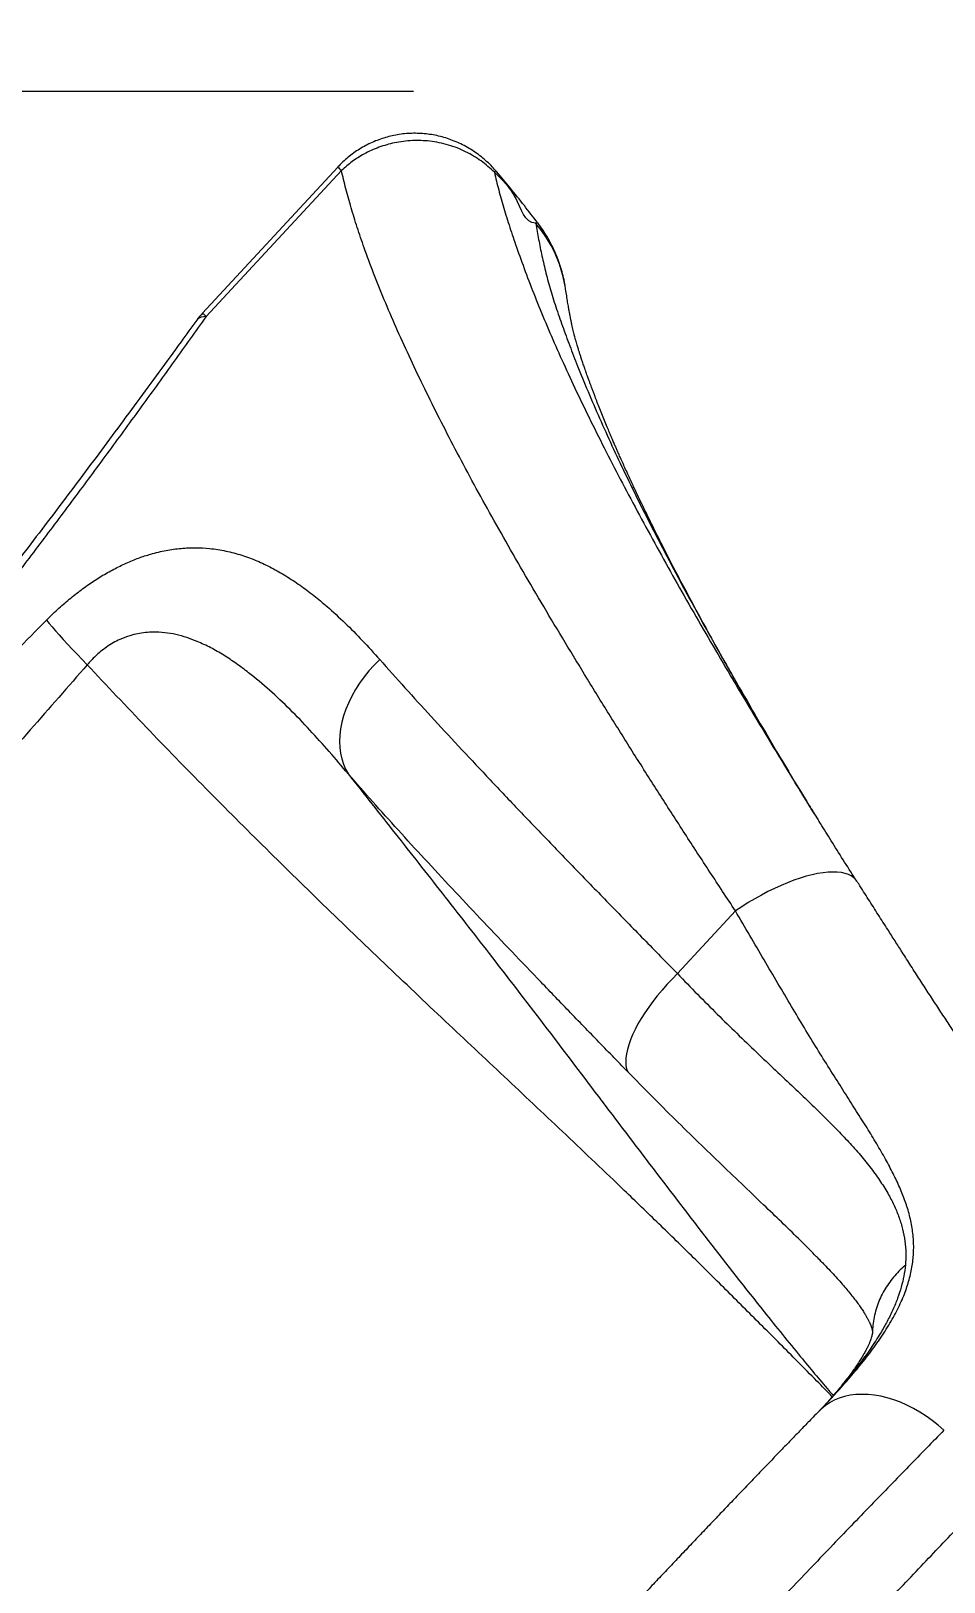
# Model space of a CAD drawing. Header units: millimetres. Extents: x -6901 to 7060, y -7557 to 6158.
# Drawn here: x -1352 to -757, y 3180 to 4191 of the extents above; entities that cross this region are included whole.
import ezdxf

# ---------------------------------------------------------------- set-up
doc = ezdxf.new("R2010")
doc.units = ezdxf.units.MM
for name, color, linetype in [('DIKOM_ОБЪЕКТ', 7, 'Continuous'), ('DIKOM_РАЗМЕР_ЗОНА', 7, 'Continuous'), ('DIKOM_РАЗМЕР_ОБЪЕКТА', 7, 'Continuous')]:
    doc.layers.add(name, color=color, linetype=linetype)
doc.styles.add('style1', font='arial.ttf', dxfattribs={"width": 0.8})
doc.dimstyles.new('1-50', dxfattribs={"dimtxt": 300, "dimasz": 200, "dimexe": 100, "dimexo": 0, "dimgap": 100, "dimtad": 1, "dimtxsty": 'style1', "dimcen": 200, "dimclrd": 7, "dimclre": 7, "dimclrt": 7, "dimadec": 1, "dimazin": 2, "dimtfac": 1, "dimtmove": 0, "dimatfit": 2, "dimfxl": 0, "dimlwd": 25, "dimlwe": 18, "dimarcsym": 0})

# ---------------------------------------------------------------- blocks, each defined once
blk = doc.blocks.new('*D2')
at = {"layer": 'Defpoints', "color": 0, "transparency": 16777216}
for p in [(-1102.7, 4151.2), (-5819.2, -4492.4), (4721.2, -4492.4)]:
    blk.add_point(p, dxfattribs=at)
at = {"layer": 'DIKOM_РАЗМЕР_ОБЪЕКТА', "color": 7, "lineweight": 18, "transparency": 16777216}
for p, q in [((-1102.7, 4151.2), (-5919.2, 4151.2)), ((4721.2, -4492.4), (-5919.2, -4492.4))]:
    blk.add_line(p, q, dxfattribs=at)
at = {"layer": 'DIKOM_РАЗМЕР_ОБЪЕКТА', "color": 7, "lineweight": 25, "transparency": 16777216}
blk.add_line((-5819.2, 3951.2), (-5819.2, -4292.4), dxfattribs=at)
at = {"layer": 'DIKOM_РАЗМЕР_ОБЪЕКТА', "color": 7, "transparency": 16777216}
for points in [[(-5852.6, 3951.2), (-5785.9, 3951.2), (-5819.2, 4151.2)], [(-5852.6, -4292.4), (-5785.9, -4292.4), (-5819.2, -4492.4)]]:
    blk.add_solid(points, dxfattribs=at)
at = {"layer": 'DIKOM_РАЗМЕР_ОБЪЕКТА', "color": 7, "transparency": 16777216, "insert": (-6072.4, -170.6), "char_height": 300, "attachment_point": 5, "rotation": 90, "style": 'style1'}
blk.add_mtext('8650', dxfattribs=at)
blk = doc.blocks.new('*D3')
at = {"layer": 'Defpoints', "color": 0, "transparency": 16777216}
for p in [(-1553.3, 6158.3), (-6450.9, -6312.9), (5659.9, -6312.9)]:
    blk.add_point(p, dxfattribs=at)
at = {"layer": 'DIKOM_РАЗМЕР_ЗОНА', "color": 7, "lineweight": 18, "transparency": 16777216}
for p, q in [((-1553.3, 6158.3), (-6550.9, 6158.3)), ((5659.9, -6312.9), (-6550.9, -6312.9))]:
    blk.add_line(p, q, dxfattribs=at)
at = {"layer": 'DIKOM_РАЗМЕР_ЗОНА', "color": 7, "lineweight": 25, "transparency": 16777216}
blk.add_line((-6450.9, 5958.3), (-6450.9, -6112.9), dxfattribs=at)
at = {"layer": 'DIKOM_РАЗМЕР_ЗОНА', "color": 7, "transparency": 16777216}
for points in [[(-6484.2, 5958.3), (-6417.5, 5958.3), (-6450.9, 6158.3)], [(-6484.2, -6112.9), (-6417.5, -6112.9), (-6450.9, -6312.9)]]:
    blk.add_solid(points, dxfattribs=at)
at = {"layer": 'DIKOM_РАЗМЕР_ЗОНА', "color": 7, "transparency": 16777216, "insert": (-6704, -77.3), "char_height": 300, "attachment_point": 5, "rotation": 90, "style": 'style1'}
blk.add_mtext('12500', dxfattribs=at)

msp = doc.modelspace()

# ---------------------------------------------------------------- linework, layer by layer
at = {"layer": 'DIKOM_ОБЪЕКТ', "color": 7, "linetype": 'Continuous', "lineweight": 15}
for p, q in [((-1151.942, 4101.901), (-1240.021, 4006.803)), ((-1149.55, 4099.623), (-1237.629, 4004.525)), ((-1003.67, 4023.097), (-1003.794, 4024.15)), ((-930.688, 3576.348), (-892.87, 3617.179)), ((-837.07, 3388.811), (-838.01, 3389.784)), ((-830.101, 3300.072), (-829.984, 3300.198))]:
    msp.add_line(p, q, dxfattribs=at)
at = {"layer": 'DIKOM_ОБЪЕКТ', "color": 7, "linetype": 'Continuous', "lineweight": 15, "flags": 128}
for points in [[(-1003.794, 4024.15), (-1003.8, 4024.204), (-1005.307, 4031.331), (-1007.535, 4038.534), (-1010.414, 4045.533), (-1013.023, 4050.704), (-1015.976, 4055.697), (-1019.328, 4060.57), (-1023.014, 4065.207), (-1023.014, 4065.207), (-1023.014, 4065.207)], [(-1237.629, 4004.525), (-1239.456, 4004.399), (-1241.028, 4004.051), (-1242.335, 4003.483), (-1243.368, 4002.7), (-1243.835, 4002.152)], [(-1341.749, 3806.643), (-1340, 3804.544), (-1338.012, 3802.227), (-1335.797, 3799.706), (-1333.367, 3796.994), (-1330.735, 3794.105), (-1327.915, 3791.058), (-1324.924, 3787.867), (-1321.778, 3784.551), (-1318.494, 3781.128), (-1315.091, 3777.617)], [(-1124.656, 3781.037), (-1128.254, 3777.384), (-1131.642, 3773.576), (-1134.803, 3769.632), (-1137.718, 3765.575), (-1140.373, 3761.427), (-1142.752, 3757.209), (-1144.843, 3752.944), (-1146.635, 3748.656), (-1148.119, 3744.368), (-1149.285, 3740.102), (-1150.128, 3735.883), (-1150.643, 3731.732), (-1150.828, 3727.672), (-1150.681, 3723.725), (-1150.203, 3719.912), (-1149.397, 3716.255), (-1148.267, 3712.772), (-1146.819, 3709.482), (-1145.061, 3706.404)], [(-813.944, 3636.581), (-814.579, 3637.462), (-815.893, 3638.812), (-817.493, 3639.962), (-819.372, 3640.907), (-821.52, 3641.642), (-823.925, 3642.163), (-826.577, 3642.468), (-829.462, 3642.555), (-832.565, 3642.424), (-835.87, 3642.075), (-839.362, 3641.51), (-843.022, 3640.732), (-846.833, 3639.744), (-850.775, 3638.553), (-854.829, 3637.163), (-858.973, 3635.582), (-863.188, 3633.817), (-867.453, 3631.878), (-871.745, 3629.775), (-876.043, 3627.517), (-880.326, 3625.116), (-884.573, 3622.584), (-888.761, 3619.934), (-892.87, 3617.179)], [(-930.688, 3576.348), (-934.156, 3572.823), (-937.508, 3569.225), (-940.726, 3565.572), (-943.795, 3561.882), (-946.698, 3558.173), (-949.422, 3554.464), (-951.953, 3550.774), (-954.278, 3547.12), (-956.386, 3543.522), (-958.265, 3539.998), (-959.907, 3536.564), (-961.303, 3533.239), (-962.447, 3530.038), (-963.332, 3526.979), (-963.955, 3524.075), (-964.311, 3521.342), (-964.4, 3518.794), (-964.22, 3516.442), (-963.774, 3514.3), (-963.062, 3512.377)], [(-757.081, 3278.784), (-760.821, 3282.056), (-764.699, 3285.13), (-768.695, 3287.989), (-772.789, 3290.619), (-776.96, 3293.006), (-781.187, 3295.139), (-785.449, 3297.006), (-789.725, 3298.599), (-793.992, 3299.909), (-798.229, 3300.929), (-802.415, 3301.655), (-806.528, 3302.083), (-810.548, 3302.209), (-814.454, 3302.035), (-818.227, 3301.561), (-821.848, 3300.789), (-825.297, 3299.723), (-828.559, 3298.368), (-831.615, 3296.732), (-834.452, 3294.822), (-837.053, 3292.649), (-838.241, 3291.488)]]:
    msp.add_lwpolyline(points, dxfattribs=at)
at = {"layer": 'DIKOM_ОБЪЕКТ', "color": 7, "linetype": 'Continuous', "lineweight": 15}
for centre, radius, start, end in [((-1102.732, 4151.169), 69.634, 225.034262, 227.752256), ((-1048.187, 4096.692), 2.504, 101.457849, 134.788831), ((-1203.338, 3972.827), 50, 137.194352, 144.083722), ((-1191.068, 4055.807), 69.266, 225.029923, 227.762229)]:
    msp.add_arc(centre, radius, start, end, dxfattribs=at)
for points, knots in [([(-1048.706, 4099.131), (-1049.559, 4100.108), (-1051.468, 4102.297), (-1054.721, 4105.441), (-1058.399, 4108.596), (-1062.302, 4111.499), (-1066.387, 4114.128), (-1070.599, 4116.444), (-1074.922, 4118.451), (-1079.355, 4120.156), (-1083.92, 4121.562), (-1088.579, 4122.653), (-1093.252, 4123.406), (-1097.912, 4123.831), (-1102.555, 4123.939), (-1107.224, 4123.73), (-1111.896, 4123.198), (-1116.49, 4122.348), (-1120.966, 4121.194), (-1125.319, 4119.756), (-1129.586, 4118.019), (-1133.762, 4115.981), (-1137.776, 4113.67), (-1141.595, 4111.108), (-1145.225, 4108.32), (-1148.657, 4105.254), (-1150.901, 4103.098), (-1151.93, 4101.912), (-1151.942, 4101.897)], [0, 0, 0, 0, 0.03332391, 0.07459415, 0.11609003, 0.15775753, 0.19947745, 0.24081688, 0.28116285, 0.32183815, 0.36275129, 0.40379157, 0.44469563, 0.48426756, 0.52391543, 0.56393861, 0.60423274, 0.6446492, 0.68388096, 0.72290012, 0.7623399, 0.80215701, 0.84220029, 0.88124209, 0.92024056, 0.95966818, 0.99950245, 1, 1, 1, 1]), ([(-1049.95, 4098.469), (-1051.309, 4099.781), (-1054.027, 4102.404), (-1058.564, 4105.945), (-1063.426, 4109.16), (-1068.633, 4111.995), (-1074.099, 4114.396), (-1079.846, 4116.362), (-1085.823, 4117.845), (-1091.8, 4118.792), (-1097.66, 4119.226), (-1103.409, 4119.201), (-1109.198, 4118.71), (-1114.792, 4117.778), (-1120.108, 4116.464), (-1125.167, 4114.814), (-1130.124, 4112.78), (-1136.03, 4109.812), (-1142.728, 4105.629), (-1147.263, 4101.637), (-1149.55, 4099.623)], [0, 0, 0, 0, 0.05254682, 0.10509357, 0.1591507, 0.21320638, 0.26778033, 0.32235376, 0.37866372, 0.43497363, 0.48621168, 0.53744936, 0.5901388, 0.64282826, 0.69031682, 0.73780589, 0.78644603, 0.83508581, 0.9168239, 1, 1, 1, 1]), ([(-892.87, 3617.179), (-898.456, 3625.647), (-909.633, 3642.592), (-925.925, 3667.666), (-941.857, 3692.456), (-957.372, 3716.894), (-972.611, 3741.188), (-987.542, 3765.304), (-1002.123, 3789.224), (-1016.186, 3812.695), (-1029.696, 3835.683), (-1042.503, 3857.959), (-1054.604, 3879.524), (-1066.012, 3900.385), (-1076.818, 3920.729), (-1087.001, 3940.529), (-1096.629, 3959.952), (-1105.667, 3978.964), (-1114.083, 3997.538), (-1121.771, 4015.484), (-1128.707, 4032.777), (-1134.519, 4048.462), (-1139.344, 4062.657), (-1143.314, 4075.474), (-1146.78, 4087.857), (-1148.627, 4095.701), (-1149.55, 4099.623)], [0, 0, 0, 0, 0.04213606, 0.08430701, 0.12649024, 0.16866147, 0.21079756, 0.25416527, 0.29757158, 0.34099066, 0.38439687, 0.42776472, 0.46992509, 0.51212046, 0.55432774, 0.59652311, 0.63868361, 0.68206941, 0.72549323, 0.76892992, 0.81235376, 0.85573961, 0.8917467, 0.92775366, 0.9638768, 1, 1, 1, 1]), ([(-1023.029, 4065.294), (-1023.029, 4065.294), (-1030.148, 4065.294), (-1034.907, 4084.616), (-1044.934, 4093.85), (-1049.95, 4098.469)], [0, 0, 0, 0, 0.00000087, 0.49974581, 1, 1, 1, 1]), ([(-1049.95, 4098.469), (-1049.053, 4094.689), (-1047.259, 4087.13), (-1043.857, 4075.133), (-1039.974, 4062.69), (-1035.325, 4048.944), (-1029.892, 4033.914), (-1023.552, 4017.497), (-1016.616, 4000.565), (-1009.072, 3983.106), (-1000.822, 3964.928), (-991.862, 3946.025), (-982.22, 3926.427), (-971.988, 3906.312), (-961.191, 3885.71), (-949.966, 3864.856), (-938.343, 3843.777), (-926.358, 3822.501), (-913.912, 3800.822), (-901.034, 3778.765), (-887.62, 3756.136), (-873.666, 3732.911), (-860.158, 3710.671), (-851.177, 3696.114), (-847.167, 3689.615)], [0, 0, 0, 0, 0.03885413, 0.07770902, 0.11670962, 0.15571159, 0.20263222, 0.2495891, 0.29655115, 0.34349471, 0.39040405, 0.43860026, 0.4868381, 0.53508971, 0.58332668, 0.63152229, 0.67820921, 0.72493507, 0.77167334, 0.81839822, 0.86508475, 0.91312888, 0.96121493, 1, 1, 1, 1]), ([(-1021.883, 4065.745), (-1024.717, 4069.422), (-1030.564, 4077.01), (-1039.397, 4087.978), (-1045.505, 4095.43), (-1048.587, 4098.975), (-1048.714, 4099.121)], [0, 0, 0, 0, 0.32520316, 0.67097154, 0.98644602, 1, 1, 1, 1]), ([(-1023.005, 4065.261), (-1023.01, 4065.278), (-1023.016, 4065.294), (-1023.029, 4065.294), (-1023.029, 4065.294)], [0, 0, 0, 0, 0.99914164, 1, 1, 1, 1]), ([(-1023.014, 4065.207), (-1023.016, 4065.226), (-1023.018, 4065.251), (-1023.007, 4065.259), (-1023.005, 4065.261)], [0, 0, 0, 0, 0.77870117, 1, 1, 1, 1]), ([(-1023.014, 4065.207), (-1022.397, 4061.718), (-1021.164, 4054.745), (-1018.998, 4044.015), (-1016.428, 4032.949), (-1013.318, 4021.433), (-1009.493, 4009.333), (-1005.07, 3996.745), (-1000.29, 3983.855), (-994.684, 3969.514), (-988.145, 3953.637), (-980.545, 3936.123), (-972.375, 3918.15), (-963.639, 3899.728), (-954.006, 3880.149), (-943.435, 3859.375), (-931.884, 3837.373), (-919.762, 3814.925), (-907.099, 3792.062), (-893.926, 3768.812), (-880.258, 3745.165), (-867.599, 3723.563), (-859.307, 3709.698), (-855.887, 3703.98)], [0, 0, 0, 0, 0.04049521, 0.08092701, 0.1212778, 0.16155614, 0.20180226, 0.24204572, 0.28226343, 0.32244275, 0.37288369, 0.42323202, 0.47347288, 0.52359705, 0.57361888, 0.629351, 0.68498376, 0.74049991, 0.7958814, 0.85112037, 0.90625994, 0.96134303, 1, 1, 1, 1]), ([(-1023.005, 4065.261), (-1022.545, 4065.521), (-1021.917, 4065.876), (-1021.855, 4065.8), (-1021.838, 4065.779)], [0, 0, 0, 0, 0.73201106, 1, 1, 1, 1]), ([(-1003.93, 4024.815), (-1003.976, 4025.132), (-1004.281, 4027.213), (-1005.144, 4031.017), (-1006.543, 4036.23), (-1008.269, 4041.323), (-1010.258, 4046.22), (-1012.482, 4050.908), (-1014.948, 4055.463), (-1017.704, 4059.944), (-1019.966, 4063.309), (-1021.353, 4065.144), (-1021.664, 4065.556)], [0, 0, 0, 0, 0.0214058, 0.14065991, 0.26045933, 0.38225907, 0.49998479, 0.61375676, 0.72907206, 0.84616079, 0.9654625, 1, 1, 1, 1]), ([(-855.829, 3703.844), (-856.15, 3704.374), (-856.774, 3705.406), (-858.165, 3707.677), (-860.143, 3710.996), (-862.544, 3715.045), (-865.221, 3719.569), (-868.25, 3724.707), (-871.632, 3730.465), (-875.344, 3736.814), (-880.166, 3745.099), (-885.777, 3754.806), (-891.88, 3765.462), (-896.46, 3773.533), (-899.695, 3779.271), (-901.693, 3782.832), (-903.454, 3785.979), (-904.936, 3788.637), (-906.156, 3790.828), (-907.257, 3792.813), (-908.609, 3795.254), (-910.442, 3798.576), (-912.828, 3802.92), (-915.548, 3807.901), (-920.29, 3816.642), (-926.32, 3827.914), (-933.672, 3841.94), (-940.374, 3854.998), (-946.76, 3867.731), (-952.611, 3879.673), (-956.811, 3888.466), (-959.661, 3894.54), (-961.329, 3898.127), (-963.086, 3901.941), (-964.843, 3905.799), (-966.5, 3909.477), (-967.958, 3912.746), (-969.161, 3915.47), (-970.185, 3917.806), (-971.155, 3920.035), (-972.221, 3922.5), (-973.403, 3925.26), (-974.686, 3928.284), (-976.148, 3931.771), (-977.777, 3935.709), (-979.539, 3940.037), (-981.26, 3944.342), (-982.869, 3948.439), (-984.177, 3951.829), (-985.23, 3954.599), (-986.056, 3956.793), (-986.81, 3958.82), (-987.524, 3960.756), (-988.258, 3962.768), (-989.153, 3965.247), (-990.187, 3968.157), (-991.273, 3971.272), (-992.262, 3974.16), (-993.133, 3976.751), (-993.903, 3979.087), (-994.584, 3981.201), (-995.152, 3983.01), (-995.632, 3984.574), (-996.065, 3986.023), (-996.536, 3987.647), (-997.031, 3989.419), (-997.487, 3991.122), (-997.855, 3992.546), (-998.2, 3993.922), (-998.576, 3995.464), (-999.005, 3997.3), (-999.352, 3998.853), (-999.607, 4000.036), (-999.77, 4000.8), (-999.92, 4001.518), (-1000.079, 4002.289), (-1000.316, 4003.463), (-1000.659, 4005.208), (-1001.115, 4007.629), (-1001.646, 4010.594), (-1002.238, 4014.091), (-1002.88, 4018.106), (-1003.401, 4021.515), (-1003.706, 4023.587), (-1003.789, 4024.151)], [0, 0, 0, 0, 0.00595649, 0.01161274, 0.02010525, 0.02958095, 0.04033145, 0.05235686, 0.06632153, 0.08168341, 0.09816054, 0.12641299, 0.15264546, 0.17686189, 0.18662374, 0.19577336, 0.20372864, 0.21046472, 0.21598071, 0.22045472, 0.22567449, 0.23482508, 0.24625896, 0.25965345, 0.27404964, 0.31547427, 0.34998759, 0.38855751, 0.42410053, 0.45813897, 0.49208507, 0.50209474, 0.51285166, 0.52464009, 0.53699089, 0.54844643, 0.55888653, 0.56770061, 0.57421236, 0.58111588, 0.58902492, 0.59793818, 0.60783872, 0.61851018, 0.63223856, 0.64696968, 0.66204393, 0.6760824, 0.68922129, 0.69743764, 0.70529532, 0.71253841, 0.71913917, 0.72615934, 0.73439711, 0.74627953, 0.75830857, 0.76931927, 0.77931465, 0.78851396, 0.79731803, 0.80574752, 0.81224444, 0.81875023, 0.82653202, 0.83606377, 0.84536102, 0.85268258, 0.85818613, 0.86661248, 0.87632071, 0.886405, 0.89065562, 0.89456813, 0.89814344, 0.90162332, 0.9061389, 0.91458157, 0.92540414, 0.93860357, 0.95417634, 0.97211726, 0.99241931, 1, 1, 1, 1]), ([(-1237.629, 4004.525), (-1244.564, 3994.832), (-1258.435, 3975.445), (-1279.537, 3946.242), (-1300.911, 3916.947), (-1322.599, 3887.578), (-1344.612, 3858.168), (-1366.968, 3828.748), (-1389.686, 3799.349), (-1412.775, 3770), (-1436.213, 3740.769), (-1460.005, 3711.686), (-1484.161, 3682.781), (-1508.675, 3654.075), (-1533.539, 3625.598), (-1559.067, 3597.013), (-1585.273, 3568.356), (-1612.152, 3539.653), (-1639.351, 3511.283), (-1668.144, 3481.943), (-1698.568, 3451.708), (-1730.629, 3420.644), (-1762.961, 3390.055), (-1795.502, 3359.953), (-1828.41, 3330.152), (-1861.644, 3300.651), (-1895.156, 3271.42), (-1928.677, 3242.626), (-1962.157, 3214.215), (-1984.378, 3195.588), (-1995.485, 3186.277)], [0, 0, 0, 0, 0.03297288, 0.0659487, 0.09892099, 0.13202003, 0.16512284, 0.19822155, 0.23144139, 0.26467005, 0.29789813, 0.33111706, 0.36434183, 0.39757685, 0.43081138, 0.46403567, 0.49854553, 0.53306693, 0.5675886, 0.60209856, 0.64150128, 0.68092748, 0.72036315, 0.75979233, 0.79919765, 0.83934342, 0.87950832, 0.91968179, 0.95985073, 1, 1, 1, 1]), ([(-1243.828, 4002.147), (-1247.237, 3997.445), (-1255.393, 3986.195), (-1268.363, 3968.404), (-1282.704, 3948.819), (-1296.946, 3929.499), (-1311.12, 3910.413), (-1325.227, 3891.562), (-1339.395, 3872.781), (-1353.617, 3854.092), (-1367.881, 3835.516), (-1382.179, 3817.073), (-1396.5, 3798.782), (-1410.836, 3780.66), (-1425.18, 3762.724), (-1439.523, 3744.988), (-1453.857, 3727.468), (-1468.176, 3710.175), (-1482.481, 3693.114), (-1496.845, 3676.196), (-1511.319, 3659.359), (-1525.937, 3642.565), (-1540.657, 3625.868), (-1555.464, 3609.284), (-1570.36, 3592.814), (-1585.347, 3576.454), (-1600.414, 3560.221), (-1615.571, 3544.102), (-1630.84, 3528.073), (-1646.25, 3512.098), (-1661.797, 3496.181), (-1677.458, 3480.345), (-1693.208, 3464.615), (-1709.022, 3449.015), (-1724.939, 3433.504), (-1740.987, 3418.05), (-1757.202, 3402.615), (-1773.564, 3387.213), (-1790.074, 3371.838), (-1806.733, 3356.485), (-1823.54, 3341.15), (-1840.495, 3325.826), (-1857.6, 3310.509), (-1874.851, 3295.192), (-1892.25, 3279.871), (-1909.795, 3264.54), (-1927.484, 3249.195), (-1945.32, 3233.825), (-1963.295, 3218.431), (-1979.386, 3204.715), (-1989.465, 3196.169), (-1993.522, 3192.729)], [0, 0, 0, 0, 0.01622208, 0.03881423, 0.061199, 0.08349028, 0.1050897, 0.12662608, 0.14808238, 0.16944078, 0.19068497, 0.21179966, 0.23277073, 0.25358534, 0.27423156, 0.29469891, 0.31497809, 0.33506039, 0.35493911, 0.37463486, 0.39445809, 0.41430607, 0.43411287, 0.45388459, 0.47362773, 0.49334869, 0.51305557, 0.53269258, 0.55236389, 0.57212102, 0.59193896, 0.61179242, 0.63165582, 0.65149609, 0.67129452, 0.69126238, 0.71133329, 0.73151533, 0.75181645, 0.77224402, 0.79280581, 0.81350948, 0.83436221, 0.85537158, 0.87654446, 0.89788813, 0.91940887, 0.94111322, 0.9630181, 0.98511507, 1, 1, 1, 1]), ([(-1341.749, 3806.643), (-1340.285, 3808.093), (-1336.375, 3811.968), (-1329.767, 3817.919), (-1321.943, 3824.315), (-1313.982, 3830.154), (-1305.919, 3835.407), (-1297.808, 3840.002), (-1289.693, 3843.947), (-1281.674, 3847.217), (-1272.997, 3850.075), (-1263.738, 3852.274), (-1253.984, 3853.622), (-1244.538, 3854.011), (-1234.772, 3853.479), (-1224.738, 3851.887), (-1214.483, 3849.141), (-1204.593, 3845.445), (-1194.993, 3840.89), (-1185.64, 3835.556), (-1176.505, 3829.504), (-1167.595, 3822.821), (-1157.824, 3814.7), (-1147.231, 3804.946), (-1135.838, 3793.45), (-1128.383, 3785.174), (-1124.656, 3781.037)], [0, 0, 0, 0, 0.01778132, 0.04749576, 0.07735083, 0.10721294, 0.13693688, 0.1671886, 0.19755352, 0.22794175, 0.25822588, 0.29774419, 0.33739689, 0.37709589, 0.41667753, 0.46450297, 0.51242724, 0.56038939, 0.60826633, 0.6566824, 0.70514161, 0.75361455, 0.80204896, 0.86801789, 0.93401939, 1, 1, 1, 1]), ([(-1807.96, 3303.216), (-1795.321, 3317.819), (-1770.043, 3347.026), (-1731.881, 3390.669), (-1693.495, 3434.152), (-1655.128, 3477.1), (-1616.765, 3519.478), (-1578.367, 3561.265), (-1539.611, 3602.742), (-1500.52, 3643.963), (-1461.15, 3684.943), (-1421.531, 3725.71), (-1381.734, 3766.283), (-1355.077, 3793.19), (-1341.749, 3806.643)], [0, 0, 0, 0, 0.08449462, 0.16898894, 0.25351407, 0.33803851, 0.42062984, 0.50322053, 0.58589421, 0.66856871, 0.75140884, 0.83424949, 0.91712445, 1, 1, 1, 1]), ([(-1145.061, 3706.404), (-1149.191, 3711.298), (-1157.456, 3721.092), (-1170.066, 3735.15), (-1182.962, 3748.558), (-1196.237, 3761.108), (-1207.97, 3770.96), (-1217.998, 3778.455), (-1226.198, 3783.918), (-1234.675, 3788.782), (-1242.731, 3792.58), (-1250.302, 3795.416), (-1257.342, 3797.382), (-1264.632, 3798.635), (-1271.283, 3798.99), (-1277.186, 3798.661), (-1282.268, 3797.901), (-1287.827, 3796.504), (-1293.177, 3794.486), (-1298.229, 3791.9), (-1302.537, 3789.189), (-1306.383, 3786.282), (-1309.747, 3783.304), (-1312.566, 3780.502), (-1314.285, 3778.538), (-1315.091, 3777.617)], [0, 0, 0, 0, 0.08850898, 0.17714501, 0.26575506, 0.35425679, 0.4426526, 0.4923691, 0.54214704, 0.59188272, 0.64154083, 0.6786859, 0.7159411, 0.7531177, 0.79015535, 0.81411741, 0.8381148, 0.86204913, 0.8918516, 0.91251748, 0.93324418, 0.95389943, 0.96988579, 0.98587387, 1, 1, 1, 1]), ([(-1124.656, 3781.037), (-1119.231, 3774.941), (-1108.375, 3762.742), (-1091.222, 3743.913), (-1073.474, 3724.709), (-1055.112, 3705.114), (-1035.979, 3684.933), (-1016.077, 3664.146), (-995.429, 3642.746), (-974.282, 3620.966), (-952.728, 3598.865), (-938.032, 3583.851), (-930.688, 3576.348)], [0, 0, 0, 0, 0.09831228, 0.19671691, 0.29515274, 0.39355814, 0.49187081, 0.59342912, 0.69508854, 0.7967821, 0.89844142, 1, 1, 1, 1]), ([(-1315.091, 3777.617), (-1339.873, 3749.289), (-1377.048, 3706.797), (-1426.87, 3650.342), (-1464.333, 3608.323), (-1501.953, 3566.684), (-1539.779, 3525.46), (-1577.978, 3484.559), (-1616.876, 3443.553), (-1656.425, 3402.421), (-1709.948, 3347.336), (-1750.266, 3306.208), (-1777.147, 3278.788)], [0, 0, 0, 0, 0.16609507, 0.24914923, 0.33220269, 0.41442091, 0.49663802, 0.57891315, 0.66118917, 0.74588557, 0.83058262, 1, 1, 1, 1]), ([(-829.824, 3300.679), (-833.184, 3304.088), (-840.733, 3311.747), (-855.829, 3327.031), (-875.098, 3346.441), (-897.686, 3368.991), (-920.222, 3391.275), (-942.747, 3413.31), (-970.362, 3440.004), (-1003.186, 3471.242), (-1041.236, 3507.094), (-1079.987, 3543.495), (-1119.338, 3580.739), (-1159.145, 3618.962), (-1198.741, 3657.669), (-1238.004, 3696.957), (-1276.892, 3736.826), (-1302.359, 3764.02), (-1315.091, 3777.617)], [0, 0, 0, 0, 0.02046944, 0.04599372, 0.09248533, 0.13898977, 0.18551182, 0.23204008, 0.27855182, 0.35630822, 0.43406626, 0.5118232, 0.59317786, 0.67455146, 0.75592909, 0.83729946, 0.91865645, 1, 1, 1, 1]), ([(-963.062, 3512.377), (-969.746, 3519.257), (-983.12, 3533.025), (-1002.748, 3553.31), (-1022.014, 3573.315), (-1040.84, 3592.986), (-1059.396, 3612.527), (-1077.622, 3631.918), (-1095.475, 3651.152), (-1112.704, 3669.996), (-1129.328, 3688.464), (-1139.819, 3700.426), (-1145.061, 3706.404)], [0, 0, 0, 0, 0.09830235, 0.19669734, 0.29512166, 0.39351398, 0.4918138, 0.59338175, 0.69505283, 0.79675888, 0.89843072, 1, 1, 1, 1]), ([(-1145.061, 3706.404), (-1134.888, 3693.495), (-1114.542, 3667.676), (-1083.964, 3628.733), (-1051.599, 3587.297), (-1017.684, 3543.126), (-982.19, 3496.253), (-946.613, 3449.255), (-910.708, 3402.363), (-878.712, 3361.443), (-852.449, 3328.934), (-837.345, 3310.87), (-830.167, 3302.51), (-829.207, 3301.392)], [0, 0, 0, 0, 0.09723973, 0.19448389, 0.29172276, 0.40609331, 0.52048294, 0.6348839, 0.74927878, 0.86365403, 0.93622515, 0.99146972, 1, 1, 1, 1]), ([(-841.518, 3680.476), (-841.793, 3680.92), (-842.631, 3682.269), (-844.076, 3684.606), (-845.799, 3687.4), (-847.446, 3690.081), (-849.017, 3692.646), (-850.631, 3695.29), (-852.282, 3698.005), (-853.836, 3700.568), (-855.109, 3702.675), (-856.04, 3704.221), (-856.727, 3705.363), (-856.978, 3705.78), (-857.072, 3705.933), (-857.052, 3705.894), (-857.048, 3705.886)], [0, 0, 0, 0, 0.04667522, 0.14207011, 0.24853149, 0.34514108, 0.43095632, 0.52782677, 0.63536692, 0.73104682, 0.81380088, 0.87340744, 0.90361731, 0.94085163, 0.98877385, 1, 1, 1, 1]), ([(-847.167, 3689.615), (-846.212, 3688.061), (-843.32, 3683.353), (-840.323, 3678.562), (-838.315, 3675.353)], [0, 0, 0, 0, 0.33013632, 1, 1, 1, 1]), ([(-813.902, 3636.572), (-814.537, 3637.57), (-817.851, 3642.776), (-823.733, 3652.064), (-831.276, 3664.03), (-836.11, 3671.786), (-838.4, 3675.462)], [0, 0, 0, 0, 0.07601209, 0.39661923, 0.71407616, 1, 1, 1, 1]), ([(-726.141, 3502.402), (-727.731, 3504.714), (-730.957, 3509.402), (-735.803, 3516.485), (-740.774, 3523.821), (-745.832, 3531.346), (-751.061, 3539.189), (-756.378, 3547.225), (-761.785, 3555.457), (-767.284, 3563.887), (-772.876, 3572.518), (-778.567, 3581.356), (-783.922, 3589.725), (-788.98, 3597.658), (-794.167, 3605.787), (-799.92, 3614.808), (-806.239, 3624.726), (-810.882, 3632.016), (-813.431, 3636.031), (-813.829, 3636.657)], [0, 0, 0, 0, 0.06050359, 0.12273019, 0.18194851, 0.24427424, 0.30666073, 0.36917067, 0.43186251, 0.49479544, 0.55802856, 0.62162255, 0.68563831, 0.73604192, 0.787197, 0.85378433, 0.92060976, 0.98760562, 1, 1, 1, 1]), ([(-829.984, 3300.198), (-828.784, 3301.49), (-824.243, 3306.379), (-816.919, 3314.731), (-808.31, 3325.206), (-800.519, 3335.62), (-793.644, 3345.974), (-787.799, 3356.272), (-783.226, 3366.192), (-779.914, 3375.748), (-777.773, 3384.978), (-776.722, 3394.228), (-776.82, 3403.522), (-778.045, 3412.905), (-780.293, 3422.132), (-783.437, 3431.256), (-787.316, 3440.328), (-791.915, 3449.593), (-797.209, 3459.199), (-803.136, 3469.22), (-809.627, 3479.714), (-816.539, 3490.617), (-823.908, 3502.149), (-831.656, 3514.397), (-839.74, 3527.384), (-848.004, 3540.893), (-856.477, 3555.08), (-865.204, 3569.898), (-874.254, 3585.284), (-883.468, 3601.022), (-889.737, 3611.795), (-892.87, 3617.179)], [0, 0, 0, 0, 0.01280669, 0.04845637, 0.08413007, 0.11977439, 0.15651418, 0.19328766, 0.23002302, 0.2642699, 0.29854839, 0.33279637, 0.36815278, 0.40354143, 0.43890367, 0.4720589, 0.50524976, 0.53844603, 0.57160898, 0.60577003, 0.63996269, 0.67415494, 0.70831582, 0.74413903, 0.78000037, 0.81586177, 0.85168469, 0.88874423, 0.92584157, 0.96293985, 1, 1, 1, 1]), ([(-930.688, 3576.348), (-926.337, 3571.833), (-917.633, 3562.801), (-904.719, 3549.854), (-891.88, 3537.264), (-879.186, 3525.096), (-866.735, 3513.313), (-855.377, 3502.597), (-845.115, 3492.837), (-835.921, 3483.918), (-827.225, 3475.199), (-819.005, 3466.551), (-811.362, 3457.938), (-804.385, 3449.32), (-798.227, 3440.759), (-793.189, 3432.587), (-789.205, 3424.774), (-786.164, 3417.303), (-783.882, 3409.736), (-782.434, 3402.056), (-781.77, 3394.258), (-782.055, 3389), (-782.197, 3386.372)], [0, 0, 0, 0, 0.05658547, 0.11320617, 0.16979281, 0.22765399, 0.28555154, 0.34341402, 0.39167405, 0.43997758, 0.48827755, 0.53653257, 0.58639883, 0.63632873, 0.68624852, 0.73610121, 0.77954869, 0.82302248, 0.86646737, 0.91096814, 0.95550019, 1, 1, 1, 1]), ([(-838.01, 3389.784), (-838.686, 3390.487), (-842.685, 3394.641), (-850.543, 3402.408), (-861.511, 3413.12), (-873.75, 3424.86), (-887.201, 3437.722), (-901.893, 3451.813), (-916.898, 3466.312), (-932.142, 3481.231), (-947.546, 3496.53), (-957.893, 3507.097), (-963.062, 3512.377)], [0, 0, 0, 0, 0.01931699, 0.11424576, 0.209188, 0.30406524, 0.41990292, 0.5359205, 0.65203014, 0.76814123, 0.88416048, 1, 1, 1, 1]), ([(-837.048, 3388.831), (-836.399, 3388.169), (-834.338, 3386.062), (-831.128, 3382.675), (-827.447, 3378.699), (-824.089, 3374.946), (-821.033, 3371.405), (-818.272, 3368.072), (-815.796, 3364.945), (-813.593, 3362.02), (-811.651, 3359.292), (-809.957, 3356.763), (-808.554, 3354.516), (-807.409, 3352.547), (-806.45, 3350.763), (-805.638, 3349.107), (-804.985, 3347.616), (-804.49, 3346.33), (-804.131, 3345.233), (-803.93, 3344.483), (-803.795, 3343.869), (-803.733, 3343.517), (-803.688, 3343.207), (-803.658, 3342.759), (-803.645, 3342.578)], [0, 0, 0, 0, 0.02474501, 0.07863718, 0.13130554, 0.18283174, 0.23331066, 0.28285305, 0.33158672, 0.37965634, 0.4272299, 0.47450259, 0.52170477, 0.5630104, 0.60598798, 0.65265306, 0.69988249, 0.74821076, 0.79834514, 0.85134443, 0.88131, 0.92439273, 0.96944712, 1, 1, 1, 1]), ([(-782.197, 3386.372), (-782.49, 3384.01), (-783.076, 3379.285), (-784.819, 3372.102), (-787.192, 3364.792), (-790.262, 3357.345), (-793.994, 3349.763), (-798.737, 3341.395), (-804.667, 3332.209), (-811.92, 3322.176), (-820.071, 3311.905), (-827.733, 3302.845), (-832.953, 3297.111), (-834.903, 3294.97)], [0, 0, 0, 0, 0.08268527, 0.16542026, 0.24810739, 0.33253854, 0.41701905, 0.5014552, 0.6089532, 0.71653832, 0.82405049, 0.93428923, 1, 1, 1, 1]), ([(-782.197, 3386.372), (-782.346, 3386.245), (-783.837, 3384.968), (-786.544, 3382.422), (-790.088, 3378.511), (-793.287, 3374.317), (-796.121, 3369.85), (-798.534, 3365.174), (-800.525, 3360.274), (-802.066, 3355.191), (-803.072, 3350.009), (-803.56, 3346.152), (-803.564, 3344.05), (-803.564, 3343.669)], [0, 0, 0, 0, 0.01143568, 0.11520129, 0.21896438, 0.32552105, 0.43208119, 0.5396448, 0.64720617, 0.75789709, 0.86858256, 0.97614817, 1, 1, 1, 1]), ([(-1308.901, 2597.2), (-1308.916, 2597.202), (-1309.13, 2597.22), (-1308.97, 2597.868), (-1308.345, 2599.232), (-1306.996, 2601.382), (-1305.019, 2604.203), (-1302.419, 2607.686), (-1299.221, 2611.798), (-1295.454, 2616.507), (-1291.096, 2621.842), (-1286.108, 2627.851), (-1280.471, 2634.553), (-1274.181, 2641.954), (-1267.306, 2649.972), (-1259.928, 2658.512), (-1252.076, 2667.545), (-1243.782, 2677.034), (-1234.988, 2687.045), (-1225.622, 2697.66), (-1215.677, 2708.886), (-1205.156, 2720.717), (-1194.177, 2733.02), (-1182.875, 2745.646), (-1171.278, 2758.561), (-1159.421, 2771.731), (-1147.211, 2785.258), (-1134.55, 2799.25), (-1121.445, 2813.701), (-1107.907, 2828.597), (-1094.089, 2843.767), (-1080.152, 2859.039), (-1066.123, 2874.38), (-1052.032, 2889.761), (-1037.772, 2905.298), (-1023.234, 2921.111), (-1008.433, 2937.183), (-993.389, 2953.492), (-978.274, 2969.85), (-962.495, 2986.899), (-946.074, 3004.614), (-929.046, 3022.949), (-911.955, 3041.318), (-894.844, 3059.674), (-877.757, 3077.968), (-861.713, 3095.109), (-846.718, 3111.097), (-832.754, 3125.957), (-819, 3140.566), (-805.353, 3155.031), (-791.842, 3169.321), (-778.497, 3183.404), (-765.472, 3197.116), (-752.923, 3210.293), (-740.857, 3222.927), (-729.279, 3235.017), (-718.086, 3246.669), (-707.198, 3257.966), (-696.648, 3268.873), (-686.464, 3279.359), (-676.768, 3289.3), (-667.662, 3298.591), (-659.148, 3307.231), (-651.219, 3315.229), (-643.814, 3322.648), (-636.882, 3329.537), (-630.455, 3335.862), (-624.56, 3341.595), (-619.265, 3346.666), (-614.628, 3351.019), (-610.638, 3354.667), (-607.278, 3357.632), (-604.521, 3359.941), (-602.339, 3361.616), (-600.82, 3362.567), (-600.001, 3362.906), (-599.906, 3362.689), (-599.882, 3362.633)], [0, 0, 0, 0, 0.00102552, 0.01426455, 0.02788338, 0.04151482, 0.0551463, 0.06876527, 0.08202458, 0.09529537, 0.10856616, 0.12182541, 0.13547118, 0.14912947, 0.1627878, 0.17643354, 0.18969397, 0.20296588, 0.21623786, 0.22949827, 0.24314433, 0.25680295, 0.27046148, 0.2841076, 0.29735085, 0.31060556, 0.32386023, 0.33710344, 0.35073032, 0.36436961, 0.37800882, 0.39163571, 0.40488011, 0.418136, 0.43139191, 0.44463637, 0.45826539, 0.47190687, 0.48554834, 0.49917732, 0.51449797, 0.52982752, 0.54514817, 0.56079968, 0.57646065, 0.59211208, 0.6053739, 0.6186471, 0.63192032, 0.645182, 0.65882918, 0.67248886, 0.68614847, 0.69979567, 0.71303468, 0.72628511, 0.73953548, 0.75277447, 0.76639673, 0.7800314, 0.79366606, 0.8072883, 0.82054901, 0.83382124, 0.84709348, 0.86035416, 0.87400201, 0.88766241, 0.9013229, 0.9149708, 0.92822696, 0.94149463, 0.95476224, 0.96801821, 0.98166149, 0.99531718, 1, 1, 1, 1]), ([(-803.582, 3343.669), (-803.596, 3343.362), (-803.622, 3342.777), (-803.669, 3342.28), (-803.722, 3341.861), (-803.841, 3341.16), (-804.072, 3340.17), (-804.422, 3338.953), (-804.897, 3337.558), (-805.486, 3336.052), (-806.231, 3334.341), (-807.182, 3332.36), (-808.348, 3330.128), (-809.741, 3327.66), (-811.375, 3324.959), (-813.258, 3322.036), (-815.397, 3318.902), (-817.799, 3315.563), (-820.361, 3312.174), (-823.115, 3308.683), (-826.089, 3305.046), (-829.437, 3301.104), (-832.206, 3297.921), (-833.913, 3296.034), (-834.319, 3295.586)], [0, 0, 0, 0, 0.0379472, 0.07229031, 0.10611222, 0.16203892, 0.21350618, 0.26220125, 0.31379667, 0.35617586, 0.40105009, 0.44645809, 0.49253342, 0.53935594, 0.58697556, 0.63540831, 0.68464288, 0.73464414, 0.78535159, 0.8309405, 0.87936089, 0.93081228, 0.9835648, 1, 1, 1, 1]), ([(-599.42, 3312.155), (-598.735, 3313.22), (-597.363, 3315.351), (-596.403, 3317.313), (-596.123, 3318.486), (-596.444, 3318.953), (-597.334, 3318.804), (-598.818, 3318.021), (-600.918, 3316.576), (-603.646, 3314.457), (-606.973, 3311.685), (-610.854, 3308.299), (-615.267, 3304.321), (-620.184, 3299.783), (-625.636, 3294.654), (-631.672, 3288.889), (-638.306, 3282.471), (-645.542, 3275.395), (-653.298, 3267.738), (-661.477, 3259.598), (-670.054, 3251.004), (-678.994, 3241.989), (-688.366, 3232.487), (-698.246, 3222.419), (-708.638, 3211.78), (-719.536, 3200.575), (-730.817, 3188.929), (-742.356, 3176.972), (-754.126, 3164.732), (-766.099, 3152.242), (-778.355, 3139.417), (-790.993, 3126.155), (-804.003, 3112.461), (-817.372, 3098.351), (-830.949, 3083.985), (-845.265, 3068.796), (-860.324, 3052.776), (-876.114, 3035.933), (-892.144, 3018.787), (-908.381, 3001.373), (-924.786, 2983.731), (-940.364, 2966.934), (-955.08, 2951.028), (-968.917, 2936.038), (-982.687, 2921.085), (-996.496, 2906.057), (-1010.32, 2890.977), (-1024.133, 2875.872), (-1037.776, 2860.916), (-1051.093, 2846.281), (-1064.068, 2831.985), (-1076.692, 2818.038), (-1089.065, 2804.333), (-1101.277, 2790.766), (-1113.301, 2777.369), (-1125.109, 2764.171), (-1136.564, 2751.325), (-1147.54, 2738.971), (-1158.031, 2727.118), (-1168.036, 2715.769), (-1177.632, 2704.837), (-1186.888, 2694.243), (-1195.773, 2684.021), (-1204.259, 2674.2), (-1212.246, 2664.897), (-1219.645, 2656.216), (-1226.456, 2648.157), (-1232.693, 2640.708), (-1238.407, 2633.808), (-1243.638, 2627.408), (-1248.355, 2621.543), (-1252.537, 2616.235), (-1256.13, 2611.552), (-1259.099, 2607.543), (-1261.453, 2604.197), (-1263.212, 2601.496), (-1264.396, 2599.411), (-1265.006, 2597.934), (-1265.018, 2597.094), (-1264.422, 2596.902), (-1263.228, 2597.356), (-1261.643, 2598.332), (-1259.918, 2599.56), (-1258.737, 2600.478), (-1258.146, 2600.937)], [0, 0, 0, 0, 0.01446508, 0.02896464, 0.04089645, 0.05283841, 0.06478006, 0.07671138, 0.08898948, 0.10127895, 0.11356851, 0.12584677, 0.13777933, 0.14972223, 0.16166514, 0.17359759, 0.18587786, 0.19816948, 0.21046105, 0.22274133, 0.23465485, 0.2465787, 0.25850253, 0.27041604, 0.28267434, 0.29494378, 0.30721326, 0.31947153, 0.33140563, 0.34334992, 0.35529434, 0.36722829, 0.37950901, 0.39180106, 0.40409302, 0.41637371, 0.43015958, 0.44395338, 0.45773913, 0.47182269, 0.48591466, 0.49999819, 0.51191566, 0.52384354, 0.53577148, 0.54768902, 0.55995286, 0.57222802, 0.58450309, 0.59676709, 0.60868439, 0.62061204, 0.63253971, 0.64445709, 0.65671964, 0.66899335, 0.68126718, 0.69352973, 0.70546262, 0.71740582, 0.72934897, 0.74128185, 0.7535612, 0.76585183, 0.77814246, 0.79042177, 0.80235297, 0.81429459, 0.82623614, 0.8381674, 0.85044628, 0.86273646, 0.87502669, 0.88730569, 0.89922191, 0.91114852, 0.92307509, 0.93499127, 0.94725278, 0.95952527, 0.97179815, 0.98406019, 0.99202723, 1, 1, 1, 1]), ([(-830.104, 3300.074), (-830.548, 3299.59), (-832.342, 3297.64), (-835.06, 3294.776), (-837.418, 3292.357), (-838.271, 3291.481)], [0, 0, 0, 0, 0.17387014, 0.70090647, 1, 1, 1, 1]), ([(-838.24, 3291.488), (-839.602, 3290.09), (-843.034, 3286.565), (-848.682, 3280.746), (-855.141, 3274.079), (-861.72, 3267.27), (-868.419, 3260.322), (-875.255, 3253.215), (-882.206, 3245.975), (-889.274, 3238.598), (-896.429, 3231.115), (-903.677, 3223.519), (-911.016, 3215.815), (-918.476, 3207.97), (-926.041, 3200), (-933.695, 3191.923), (-941.42, 3183.757), (-949.199, 3175.522), (-957.012, 3167.237), (-964.844, 3158.918), (-972.714, 3150.546), (-980.642, 3142.1), (-988.64, 3133.566), (-996.69, 3124.964), (-1004.775, 3116.311), (-1012.882, 3107.623), (-1021.005, 3098.904), (-1029.141, 3090.158), (-1037.292, 3081.385), (-1045.429, 3072.614), (-1053.536, 3063.862), (-1061.635, 3055.107), (-1069.731, 3046.341), (-1077.82, 3037.571), (-1085.874, 3028.827), (-1093.892, 3020.109), (-1101.875, 3011.416), (-1109.822, 3002.749), (-1117.733, 2994.109), (-1125.609, 2985.495), (-1133.435, 2976.92), (-1141.2, 2968.401), (-1148.881, 2959.96), (-1156.47, 2951.607), (-1163.961, 2943.348), (-1171.358, 2935.18), (-1178.662, 2927.1), (-1185.875, 2919.107), (-1192.999, 2911.198), (-1200.036, 2903.371), (-1206.989, 2895.623), (-1213.814, 2888.003), (-1220.502, 2880.52), (-1227.053, 2873.174), (-1233.503, 2865.928), (-1239.843, 2858.788), (-1246.055, 2851.775), (-1251.881, 2845.183), (-1255.56, 2841.007), (-1257.272, 2839.064)], [0, 0, 0, 0, 0.01171909, 0.02953687, 0.04724409, 0.06479819, 0.0825145, 0.10021088, 0.11790669, 0.13561671, 0.15337196, 0.17092476, 0.18857818, 0.20630736, 0.22408635, 0.24188908, 0.25968549, 0.27744291, 0.29513485, 0.31273506, 0.33022682, 0.34781197, 0.36549541, 0.38317338, 0.40086218, 0.41858077, 0.43622881, 0.45390053, 0.47162082, 0.48930583, 0.50687688, 0.52442359, 0.54211081, 0.5597635, 0.5773949, 0.59501829, 0.61264698, 0.63028968, 0.64795998, 0.66567099, 0.68343467, 0.7011789, 0.71890381, 0.73656989, 0.75419623, 0.77180116, 0.78940376, 0.80701881, 0.8246624, 0.84235334, 0.86010983, 0.87795266, 0.895545, 0.91319941, 0.93094409, 0.94875366, 0.96660206, 0.9844632, 1, 1, 1, 1]), ([(-1777.147, 3278.788), (-1760.129, 3264.312), (-1726.092, 3235.359), (-1675.55, 3191.812), (-1625.369, 3148.174), (-1575.571, 3104.441), (-1524.886, 3059.47), (-1473.275, 3013.336), (-1429.143, 2974.066), (-1393.586, 2942.765), (-1366.72, 2919.313), (-1339.62, 2895.839), (-1315.443, 2875.061), (-1292.028, 2855.05), (-1276.039, 2841.423), (-1266.009, 2832.877), (-1264.324, 2831.441)], [0, 0, 0, 0, 0.09770914, 0.19542605, 0.29314832, 0.39086985, 0.48858258, 0.59376793, 0.69895313, 0.75157035, 0.80419338, 0.85680847, 0.9094146, 0.94356388, 0.99051744, 1, 1, 1, 1]), ([(-757.081, 3278.784), (-760.822, 3274.964), (-768.306, 3267.323), (-780.027, 3255.297), (-792.081, 3242.888), (-804.6, 3229.953), (-817.571, 3216.505), (-830.983, 3202.553), (-844.684, 3188.253), (-858.513, 3173.774), (-872.44, 3159.146), (-886.437, 3144.4), (-900.608, 3129.425), (-915.065, 3114.105), (-929.791, 3098.451), (-944.767, 3082.485), (-959.82, 3066.388), (-974.783, 3050.341), (-989.63, 3034.371), (-1004.339, 3018.503), (-1019.02, 3002.621), (-1033.783, 2986.603), (-1048.605, 2970.473), (-1063.461, 2954.259), (-1078.178, 2938.148), (-1092.583, 2922.331), (-1106.66, 2906.827), (-1120.396, 2891.654), (-1133.905, 2876.686), (-1147.287, 2861.813), (-1160.515, 2847.066), (-1173.558, 2832.475), (-1186.266, 2818.214), (-1199.294, 2803.54), (-1212.533, 2788.572), (-1225.924, 2773.369), (-1234.353, 2763.742), (-1238.566, 2758.931)], [0, 0, 0, 0, 0.02771574, 0.0554555, 0.08319531, 0.11091101, 0.13943206, 0.16797913, 0.19652626, 0.22504739, 0.25275918, 0.2804948, 0.30823057, 0.33594221, 0.36445714, 0.3929981, 0.42153896, 0.45005363, 0.47779093, 0.50555236, 0.53331359, 0.56105077, 0.58959546, 0.61816602, 0.64673699, 0.67528144, 0.70299002, 0.73072235, 0.75845466, 0.78616327, 0.81467507, 0.84321318, 0.87175104, 0.90026309, 0.93350186, 0.96676121, 1, 1, 1, 1])]:
    msp.add_open_spline(points, degree=3, knots=knots, dxfattribs=at)

# ---------------------------------------------------------------- dimensions: what is measured, and where the dimension line sits
at = {"layer": 'DIKOM_РАЗМЕР_ЗОНА'}
dim = msp.add_linear_dim(base=(-6450.85, -6312.937), p1=(-1553.272, 6158.285), p2=(5659.925, -6312.937), angle=90, text='12500', dimstyle='1-50', dxfattribs=at)
dim.commit()
dim.dimension.update_dxf_attribs({"geometry": '*D3', "text_midpoint": (-6450.85, -77.326), "dimtype": 160})
at = {"layer": 'DIKOM_РАЗМЕР_ОБЪЕКТА'}
dim = msp.add_linear_dim(base=(-5819.225, -4492.425), p1=(-1102.732, 4151.169), p2=(4721.24, -4492.425), angle=90, text='8650', dimstyle='1-50', dxfattribs=at)
dim.commit()
dim.dimension.update_dxf_attribs({"geometry": '*D2', "text_midpoint": (-5819.225, -170.628), "dimtype": 160})

doc.saveas('drawing.dxf')
